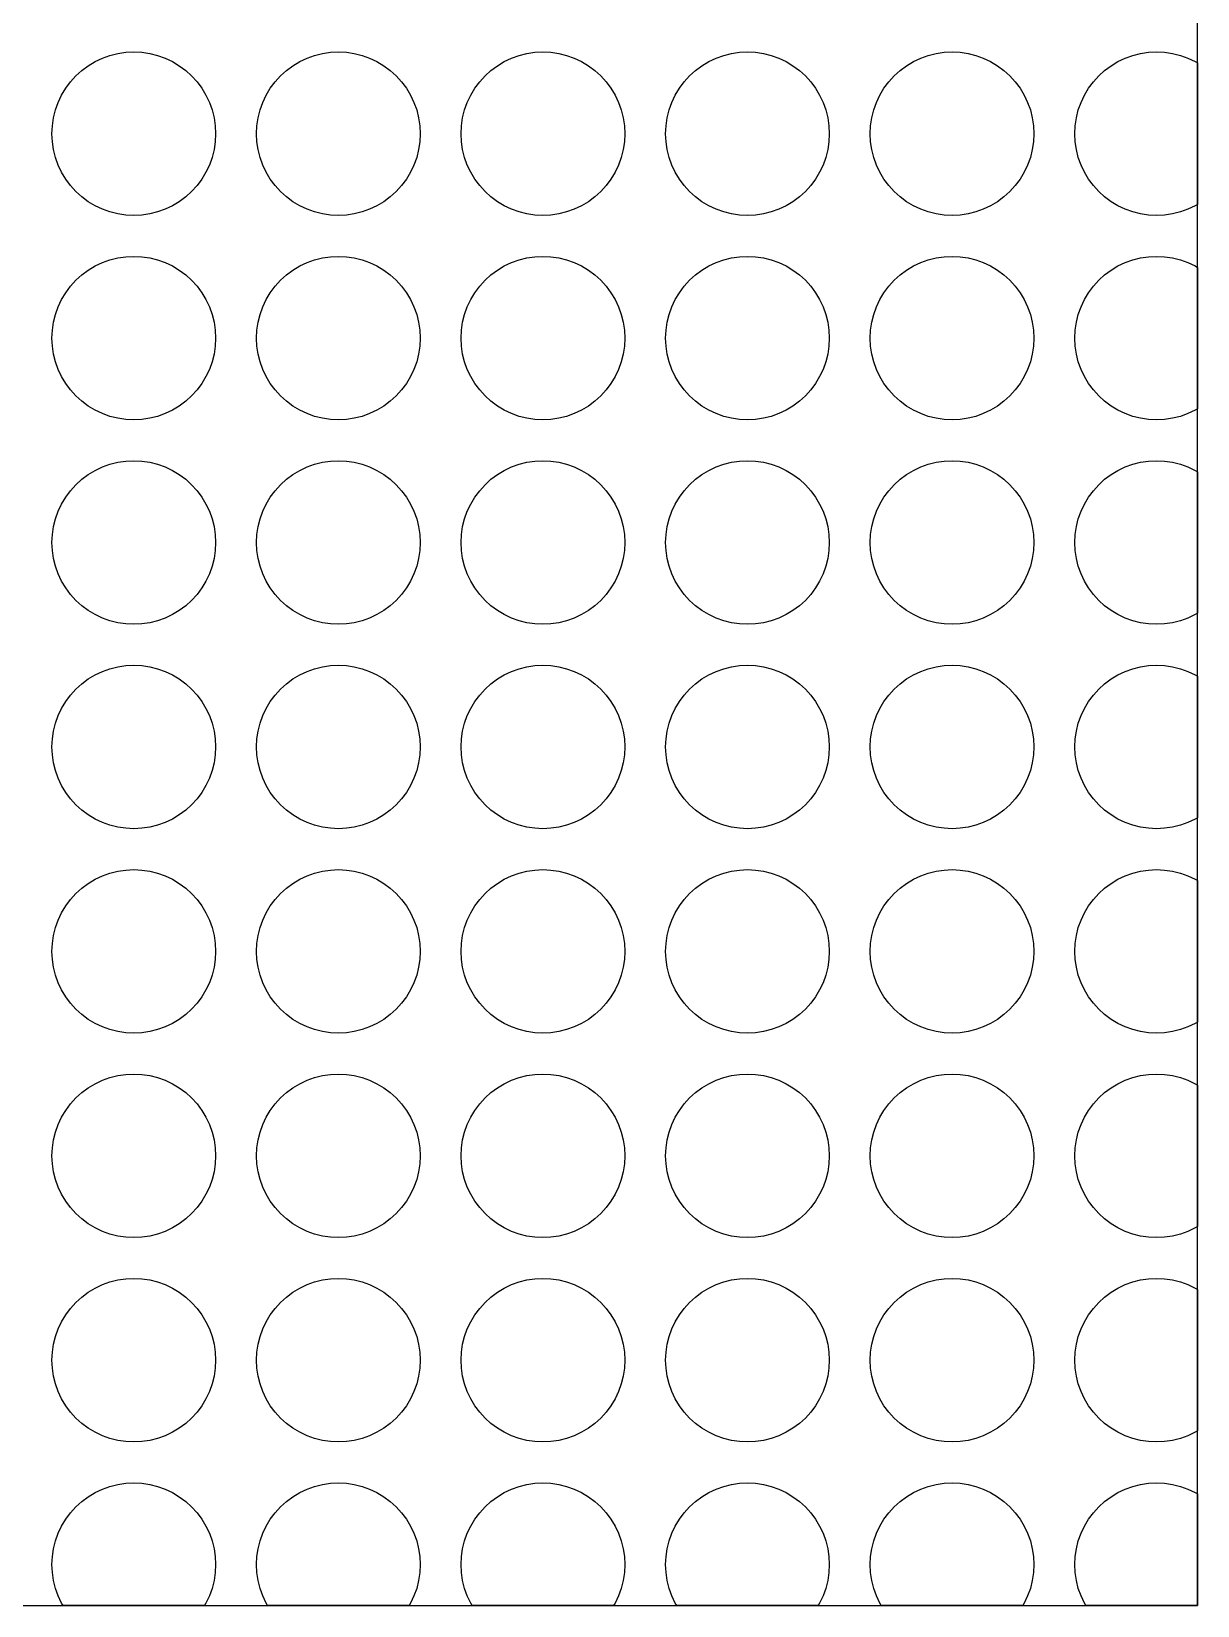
# Model space of a CAD drawing. Header units: millimetres. Extents: x 417.4 to 443.4, y -339.8 to -259.8.
# Drawn here: x 429.14 to 443.39, y -339.83 to -320.58 of the extents above; entities that cross this region are included whole.
import ezdxf

# ---------------------------------------------------------------- set-up
doc = ezdxf.new("R2010")
doc.units = ezdxf.units.MM
doc.layers.add('background', color=7, linetype='Continuous')
doc.layers.add('outline', color=3, linetype='Continuous')

msp = doc.modelspace()

# ---------------------------------------------------------------- linework, layer by layer
at = {"layer": 'background'}
for points in [[(431.387, -321.83), (431.382, -321.928), (431.368, -322.025), (431.344, -322.12), (431.311, -322.213), (431.269, -322.301), (431.218, -322.386), (431.16, -322.464), (431.094, -322.537), (431.021, -322.603), (430.942, -322.662), (430.858, -322.712), (430.769, -322.754), (430.677, -322.787), (430.582, -322.811), (430.485, -322.825), (430.387, -322.83), (430.289, -322.825), (430.192, -322.811), (430.096, -322.787), (430.004, -322.754), (429.915, -322.712), (429.831, -322.662), (429.752, -322.603), (429.68, -322.537), (429.614, -322.464), (429.555, -322.386), (429.505, -322.301), (429.463, -322.213), (429.43, -322.12), (429.406, -322.025), (429.392, -321.928), (429.387, -321.83), (429.392, -321.732), (429.406, -321.635), (429.43, -321.54), (429.463, -321.447), (429.505, -321.359), (429.555, -321.275), (429.614, -321.196), (429.68, -321.123), (429.752, -321.057), (429.831, -320.999), (429.915, -320.948), (430.004, -320.906), (430.096, -320.873), (430.192, -320.849), (430.289, -320.835), (430.387, -320.83), (430.485, -320.835), (430.582, -320.849), (430.677, -320.873), (430.769, -320.906), (430.858, -320.948), (430.942, -320.999), (431.021, -321.057), (431.094, -321.123), (431.16, -321.196), (431.218, -321.275), (431.269, -321.359), (431.311, -321.447), (431.344, -321.54), (431.368, -321.635), (431.382, -321.732)], [(433.887, -321.83), (433.882, -321.928), (433.868, -322.025), (433.844, -322.12), (433.811, -322.213), (433.769, -322.301), (433.718, -322.386), (433.66, -322.464), (433.594, -322.537), (433.521, -322.603), (433.442, -322.662), (433.358, -322.712), (433.269, -322.754), (433.177, -322.787), (433.082, -322.811), (432.985, -322.825), (432.887, -322.83), (432.789, -322.825), (432.692, -322.811), (432.596, -322.787), (432.504, -322.754), (432.415, -322.712), (432.331, -322.662), (432.252, -322.603), (432.18, -322.537), (432.114, -322.464), (432.055, -322.386), (432.005, -322.301), (431.963, -322.213), (431.93, -322.12), (431.906, -322.025), (431.892, -321.928), (431.887, -321.83), (431.892, -321.732), (431.906, -321.635), (431.93, -321.54), (431.963, -321.447), (432.005, -321.359), (432.055, -321.275), (432.114, -321.196), (432.18, -321.123), (432.252, -321.057), (432.331, -320.999), (432.415, -320.948), (432.504, -320.906), (432.596, -320.873), (432.692, -320.849), (432.789, -320.835), (432.887, -320.83), (432.985, -320.835), (433.082, -320.849), (433.177, -320.873), (433.269, -320.906), (433.358, -320.948), (433.442, -320.999), (433.521, -321.057), (433.594, -321.123), (433.66, -321.196), (433.718, -321.275), (433.769, -321.359), (433.811, -321.447), (433.844, -321.54), (433.868, -321.635), (433.882, -321.732)], [(436.387, -321.83), (436.382, -321.928), (436.368, -322.025), (436.344, -322.12), (436.311, -322.213), (436.269, -322.301), (436.218, -322.386), (436.16, -322.464), (436.094, -322.537), (436.021, -322.603), (435.942, -322.662), (435.858, -322.712), (435.769, -322.754), (435.677, -322.787), (435.582, -322.811), (435.485, -322.825), (435.387, -322.83), (435.289, -322.825), (435.192, -322.811), (435.096, -322.787), (435.004, -322.754), (434.915, -322.712), (434.831, -322.662), (434.752, -322.603), (434.68, -322.537), (434.614, -322.464), (434.555, -322.386), (434.505, -322.301), (434.463, -322.213), (434.43, -322.12), (434.406, -322.025), (434.392, -321.928), (434.387, -321.83), (434.392, -321.732), (434.406, -321.635), (434.43, -321.54), (434.463, -321.447), (434.505, -321.359), (434.555, -321.275), (434.614, -321.196), (434.68, -321.123), (434.752, -321.057), (434.831, -320.999), (434.915, -320.948), (435.004, -320.906), (435.096, -320.873), (435.192, -320.849), (435.289, -320.835), (435.387, -320.83), (435.485, -320.835), (435.582, -320.849), (435.677, -320.873), (435.769, -320.906), (435.858, -320.948), (435.942, -320.999), (436.021, -321.057), (436.094, -321.123), (436.16, -321.196), (436.218, -321.275), (436.269, -321.359), (436.311, -321.447), (436.344, -321.54), (436.368, -321.635), (436.382, -321.732)], [(438.887, -321.83), (438.882, -321.928), (438.868, -322.025), (438.844, -322.12), (438.811, -322.213), (438.769, -322.301), (438.718, -322.386), (438.66, -322.464), (438.594, -322.537), (438.521, -322.603), (438.442, -322.662), (438.358, -322.712), (438.269, -322.754), (438.177, -322.787), (438.082, -322.811), (437.985, -322.825), (437.887, -322.83), (437.789, -322.825), (437.692, -322.811), (437.596, -322.787), (437.504, -322.754), (437.415, -322.712), (437.331, -322.662), (437.252, -322.603), (437.18, -322.537), (437.114, -322.464), (437.055, -322.386), (437.005, -322.301), (436.963, -322.213), (436.93, -322.12), (436.906, -322.025), (436.892, -321.928), (436.887, -321.83), (436.892, -321.732), (436.906, -321.635), (436.93, -321.54), (436.963, -321.447), (437.005, -321.359), (437.055, -321.275), (437.114, -321.196), (437.18, -321.123), (437.252, -321.057), (437.331, -320.999), (437.415, -320.948), (437.504, -320.906), (437.596, -320.873), (437.692, -320.849), (437.789, -320.835), (437.887, -320.83), (437.985, -320.835), (438.082, -320.849), (438.177, -320.873), (438.269, -320.906), (438.358, -320.948), (438.442, -320.999), (438.521, -321.057), (438.594, -321.123), (438.66, -321.196), (438.718, -321.275), (438.769, -321.359), (438.811, -321.447), (438.844, -321.54), (438.868, -321.635), (438.882, -321.732)], [(441.387, -321.83), (441.382, -321.928), (441.368, -322.025), (441.344, -322.12), (441.311, -322.213), (441.269, -322.301), (441.218, -322.386), (441.16, -322.464), (441.094, -322.537), (441.021, -322.603), (440.942, -322.662), (440.858, -322.712), (440.769, -322.754), (440.677, -322.787), (440.582, -322.811), (440.485, -322.825), (440.387, -322.83), (440.289, -322.825), (440.192, -322.811), (440.096, -322.787), (440.004, -322.754), (439.915, -322.712), (439.831, -322.662), (439.752, -322.603), (439.68, -322.537), (439.614, -322.464), (439.555, -322.386), (439.505, -322.301), (439.463, -322.213), (439.43, -322.12), (439.406, -322.025), (439.392, -321.928), (439.387, -321.83), (439.392, -321.732), (439.406, -321.635), (439.43, -321.54), (439.463, -321.447), (439.505, -321.359), (439.555, -321.275), (439.614, -321.196), (439.68, -321.123), (439.752, -321.057), (439.831, -320.999), (439.915, -320.948), (440.004, -320.906), (440.096, -320.873), (440.192, -320.849), (440.289, -320.835), (440.387, -320.83), (440.485, -320.835), (440.582, -320.849), (440.677, -320.873), (440.769, -320.906), (440.858, -320.948), (440.942, -320.999), (441.021, -321.057), (441.094, -321.123), (441.16, -321.196), (441.218, -321.275), (441.269, -321.359), (441.311, -321.447), (441.344, -321.54), (441.368, -321.635), (441.382, -321.732)], [(443.387, -322.695), (443.358, -322.712), (443.269, -322.754), (443.177, -322.787), (443.082, -322.811), (442.985, -322.825), (442.887, -322.83), (442.789, -322.825), (442.692, -322.811), (442.596, -322.787), (442.504, -322.754), (442.415, -322.712), (442.331, -322.662), (442.252, -322.603), (442.18, -322.537), (442.114, -322.464), (442.055, -322.386), (442.005, -322.301), (441.963, -322.213), (441.93, -322.12), (441.906, -322.025), (441.892, -321.928), (441.887, -321.83), (441.892, -321.732), (441.906, -321.635), (441.93, -321.54), (441.963, -321.447), (442.005, -321.359), (442.055, -321.275), (442.114, -321.196), (442.18, -321.123), (442.252, -321.057), (442.331, -320.999), (442.415, -320.948), (442.504, -320.906), (442.596, -320.873), (442.692, -320.849), (442.789, -320.835), (442.887, -320.83), (442.985, -320.835), (443.082, -320.849), (443.177, -320.873), (443.269, -320.906), (443.358, -320.948), (443.387, -320.965)], [(431.387, -324.33), (431.382, -324.428), (431.368, -324.525), (431.344, -324.62), (431.311, -324.713), (431.269, -324.801), (431.218, -324.886), (431.16, -324.964), (431.094, -325.037), (431.021, -325.103), (430.942, -325.162), (430.858, -325.212), (430.769, -325.254), (430.677, -325.287), (430.582, -325.311), (430.485, -325.325), (430.387, -325.33), (430.289, -325.325), (430.192, -325.311), (430.096, -325.287), (430.004, -325.254), (429.915, -325.212), (429.831, -325.162), (429.752, -325.103), (429.68, -325.037), (429.614, -324.964), (429.555, -324.886), (429.505, -324.801), (429.463, -324.713), (429.43, -324.62), (429.406, -324.525), (429.392, -324.428), (429.387, -324.33), (429.392, -324.232), (429.406, -324.135), (429.43, -324.04), (429.463, -323.947), (429.505, -323.859), (429.555, -323.775), (429.614, -323.696), (429.68, -323.623), (429.752, -323.557), (429.831, -323.499), (429.915, -323.448), (430.004, -323.406), (430.096, -323.373), (430.192, -323.349), (430.289, -323.335), (430.387, -323.33), (430.485, -323.335), (430.582, -323.349), (430.677, -323.373), (430.769, -323.406), (430.858, -323.448), (430.942, -323.499), (431.021, -323.557), (431.094, -323.623), (431.16, -323.696), (431.218, -323.775), (431.269, -323.859), (431.311, -323.947), (431.344, -324.04), (431.368, -324.135), (431.382, -324.232)], [(433.887, -324.33), (433.882, -324.428), (433.868, -324.525), (433.844, -324.62), (433.811, -324.713), (433.769, -324.801), (433.718, -324.886), (433.66, -324.964), (433.594, -325.037), (433.521, -325.103), (433.442, -325.162), (433.358, -325.212), (433.269, -325.254), (433.177, -325.287), (433.082, -325.311), (432.985, -325.325), (432.887, -325.33), (432.789, -325.325), (432.692, -325.311), (432.596, -325.287), (432.504, -325.254), (432.415, -325.212), (432.331, -325.162), (432.252, -325.103), (432.18, -325.037), (432.114, -324.964), (432.055, -324.886), (432.005, -324.801), (431.963, -324.713), (431.93, -324.62), (431.906, -324.525), (431.892, -324.428), (431.887, -324.33), (431.892, -324.232), (431.906, -324.135), (431.93, -324.04), (431.963, -323.947), (432.005, -323.859), (432.055, -323.775), (432.114, -323.696), (432.18, -323.623), (432.252, -323.557), (432.331, -323.499), (432.415, -323.448), (432.504, -323.406), (432.596, -323.373), (432.692, -323.349), (432.789, -323.335), (432.887, -323.33), (432.985, -323.335), (433.082, -323.349), (433.177, -323.373), (433.269, -323.406), (433.358, -323.448), (433.442, -323.499), (433.521, -323.557), (433.594, -323.623), (433.66, -323.696), (433.718, -323.775), (433.769, -323.859), (433.811, -323.947), (433.844, -324.04), (433.868, -324.135), (433.882, -324.232)], [(436.387, -324.33), (436.382, -324.428), (436.368, -324.525), (436.344, -324.62), (436.311, -324.713), (436.269, -324.801), (436.218, -324.886), (436.16, -324.964), (436.094, -325.037), (436.021, -325.103), (435.942, -325.162), (435.858, -325.212), (435.769, -325.254), (435.677, -325.287), (435.582, -325.311), (435.485, -325.325), (435.387, -325.33), (435.289, -325.325), (435.192, -325.311), (435.096, -325.287), (435.004, -325.254), (434.915, -325.212), (434.831, -325.162), (434.752, -325.103), (434.68, -325.037), (434.614, -324.964), (434.555, -324.886), (434.505, -324.801), (434.463, -324.713), (434.43, -324.62), (434.406, -324.525), (434.392, -324.428), (434.387, -324.33), (434.392, -324.232), (434.406, -324.135), (434.43, -324.04), (434.463, -323.947), (434.505, -323.859), (434.555, -323.775), (434.614, -323.696), (434.68, -323.623), (434.752, -323.557), (434.831, -323.499), (434.915, -323.448), (435.004, -323.406), (435.096, -323.373), (435.192, -323.349), (435.289, -323.335), (435.387, -323.33), (435.485, -323.335), (435.582, -323.349), (435.677, -323.373), (435.769, -323.406), (435.858, -323.448), (435.942, -323.499), (436.021, -323.557), (436.094, -323.623), (436.16, -323.696), (436.218, -323.775), (436.269, -323.859), (436.311, -323.947), (436.344, -324.04), (436.368, -324.135), (436.382, -324.232)], [(438.887, -324.33), (438.882, -324.428), (438.868, -324.525), (438.844, -324.62), (438.811, -324.713), (438.769, -324.801), (438.718, -324.886), (438.66, -324.964), (438.594, -325.037), (438.521, -325.103), (438.442, -325.162), (438.358, -325.212), (438.269, -325.254), (438.177, -325.287), (438.082, -325.311), (437.985, -325.325), (437.887, -325.33), (437.789, -325.325), (437.692, -325.311), (437.596, -325.287), (437.504, -325.254), (437.415, -325.212), (437.331, -325.162), (437.252, -325.103), (437.18, -325.037), (437.114, -324.964), (437.055, -324.886), (437.005, -324.801), (436.963, -324.713), (436.93, -324.62), (436.906, -324.525), (436.892, -324.428), (436.887, -324.33), (436.892, -324.232), (436.906, -324.135), (436.93, -324.04), (436.963, -323.947), (437.005, -323.859), (437.055, -323.775), (437.114, -323.696), (437.18, -323.623), (437.252, -323.557), (437.331, -323.499), (437.415, -323.448), (437.504, -323.406), (437.596, -323.373), (437.692, -323.349), (437.789, -323.335), (437.887, -323.33), (437.985, -323.335), (438.082, -323.349), (438.177, -323.373), (438.269, -323.406), (438.358, -323.448), (438.442, -323.499), (438.521, -323.557), (438.594, -323.623), (438.66, -323.696), (438.718, -323.775), (438.769, -323.859), (438.811, -323.947), (438.844, -324.04), (438.868, -324.135), (438.882, -324.232)], [(441.387, -324.33), (441.382, -324.428), (441.368, -324.525), (441.344, -324.62), (441.311, -324.713), (441.269, -324.801), (441.218, -324.886), (441.16, -324.964), (441.094, -325.037), (441.021, -325.103), (440.942, -325.162), (440.858, -325.212), (440.769, -325.254), (440.677, -325.287), (440.582, -325.311), (440.485, -325.325), (440.387, -325.33), (440.289, -325.325), (440.192, -325.311), (440.096, -325.287), (440.004, -325.254), (439.915, -325.212), (439.831, -325.162), (439.752, -325.103), (439.68, -325.037), (439.614, -324.964), (439.555, -324.886), (439.505, -324.801), (439.463, -324.713), (439.43, -324.62), (439.406, -324.525), (439.392, -324.428), (439.387, -324.33), (439.392, -324.232), (439.406, -324.135), (439.43, -324.04), (439.463, -323.947), (439.505, -323.859), (439.555, -323.775), (439.614, -323.696), (439.68, -323.623), (439.752, -323.557), (439.831, -323.499), (439.915, -323.448), (440.004, -323.406), (440.096, -323.373), (440.192, -323.349), (440.289, -323.335), (440.387, -323.33), (440.485, -323.335), (440.582, -323.349), (440.677, -323.373), (440.769, -323.406), (440.858, -323.448), (440.942, -323.499), (441.021, -323.557), (441.094, -323.623), (441.16, -323.696), (441.218, -323.775), (441.269, -323.859), (441.311, -323.947), (441.344, -324.04), (441.368, -324.135), (441.382, -324.232)], [(443.387, -325.195), (443.358, -325.212), (443.269, -325.254), (443.177, -325.287), (443.082, -325.311), (442.985, -325.325), (442.887, -325.33), (442.789, -325.325), (442.692, -325.311), (442.596, -325.287), (442.504, -325.254), (442.415, -325.212), (442.331, -325.162), (442.252, -325.103), (442.18, -325.037), (442.114, -324.964), (442.055, -324.886), (442.005, -324.801), (441.963, -324.713), (441.93, -324.62), (441.906, -324.525), (441.892, -324.428), (441.887, -324.33), (441.892, -324.232), (441.906, -324.135), (441.93, -324.04), (441.963, -323.947), (442.005, -323.859), (442.055, -323.775), (442.114, -323.696), (442.18, -323.623), (442.252, -323.557), (442.331, -323.499), (442.415, -323.448), (442.504, -323.406), (442.596, -323.373), (442.692, -323.349), (442.789, -323.335), (442.887, -323.33), (442.985, -323.335), (443.082, -323.349), (443.177, -323.373), (443.269, -323.406), (443.358, -323.448), (443.387, -323.465)], [(431.387, -326.83), (431.382, -326.928), (431.368, -327.025), (431.344, -327.12), (431.311, -327.213), (431.269, -327.301), (431.218, -327.386), (431.16, -327.464), (431.094, -327.537), (431.021, -327.603), (430.942, -327.662), (430.858, -327.712), (430.769, -327.754), (430.677, -327.787), (430.582, -327.811), (430.485, -327.825), (430.387, -327.83), (430.289, -327.825), (430.192, -327.811), (430.096, -327.787), (430.004, -327.754), (429.915, -327.712), (429.831, -327.662), (429.752, -327.603), (429.68, -327.537), (429.614, -327.464), (429.555, -327.386), (429.505, -327.301), (429.463, -327.213), (429.43, -327.12), (429.406, -327.025), (429.392, -326.928), (429.387, -326.83), (429.392, -326.732), (429.406, -326.635), (429.43, -326.54), (429.463, -326.447), (429.505, -326.359), (429.555, -326.275), (429.614, -326.196), (429.68, -326.123), (429.752, -326.057), (429.831, -325.999), (429.915, -325.948), (430.004, -325.906), (430.096, -325.873), (430.192, -325.849), (430.289, -325.835), (430.387, -325.83), (430.485, -325.835), (430.582, -325.849), (430.677, -325.873), (430.769, -325.906), (430.858, -325.948), (430.942, -325.999), (431.021, -326.057), (431.094, -326.123), (431.16, -326.196), (431.218, -326.275), (431.269, -326.359), (431.311, -326.447), (431.344, -326.54), (431.368, -326.635), (431.382, -326.732)], [(433.887, -326.83), (433.882, -326.928), (433.868, -327.025), (433.844, -327.12), (433.811, -327.213), (433.769, -327.301), (433.718, -327.386), (433.66, -327.464), (433.594, -327.537), (433.521, -327.603), (433.442, -327.662), (433.358, -327.712), (433.269, -327.754), (433.177, -327.787), (433.082, -327.811), (432.985, -327.825), (432.887, -327.83), (432.789, -327.825), (432.692, -327.811), (432.596, -327.787), (432.504, -327.754), (432.415, -327.712), (432.331, -327.662), (432.252, -327.603), (432.18, -327.537), (432.114, -327.464), (432.055, -327.386), (432.005, -327.301), (431.963, -327.213), (431.93, -327.12), (431.906, -327.025), (431.892, -326.928), (431.887, -326.83), (431.892, -326.732), (431.906, -326.635), (431.93, -326.54), (431.963, -326.447), (432.005, -326.359), (432.055, -326.275), (432.114, -326.196), (432.18, -326.123), (432.252, -326.057), (432.331, -325.999), (432.415, -325.948), (432.504, -325.906), (432.596, -325.873), (432.692, -325.849), (432.789, -325.835), (432.887, -325.83), (432.985, -325.835), (433.082, -325.849), (433.177, -325.873), (433.269, -325.906), (433.358, -325.948), (433.442, -325.999), (433.521, -326.057), (433.594, -326.123), (433.66, -326.196), (433.718, -326.275), (433.769, -326.359), (433.811, -326.447), (433.844, -326.54), (433.868, -326.635), (433.882, -326.732)], [(436.387, -326.83), (436.382, -326.928), (436.368, -327.025), (436.344, -327.12), (436.311, -327.213), (436.269, -327.301), (436.218, -327.386), (436.16, -327.464), (436.094, -327.537), (436.021, -327.603), (435.942, -327.662), (435.858, -327.712), (435.769, -327.754), (435.677, -327.787), (435.582, -327.811), (435.485, -327.825), (435.387, -327.83), (435.289, -327.825), (435.192, -327.811), (435.096, -327.787), (435.004, -327.754), (434.915, -327.712), (434.831, -327.662), (434.752, -327.603), (434.68, -327.537), (434.614, -327.464), (434.555, -327.386), (434.505, -327.301), (434.463, -327.213), (434.43, -327.12), (434.406, -327.025), (434.392, -326.928), (434.387, -326.83), (434.392, -326.732), (434.406, -326.635), (434.43, -326.54), (434.463, -326.447), (434.505, -326.359), (434.555, -326.275), (434.614, -326.196), (434.68, -326.123), (434.752, -326.057), (434.831, -325.999), (434.915, -325.948), (435.004, -325.906), (435.096, -325.873), (435.192, -325.849), (435.289, -325.835), (435.387, -325.83), (435.485, -325.835), (435.582, -325.849), (435.677, -325.873), (435.769, -325.906), (435.858, -325.948), (435.942, -325.999), (436.021, -326.057), (436.094, -326.123), (436.16, -326.196), (436.218, -326.275), (436.269, -326.359), (436.311, -326.447), (436.344, -326.54), (436.368, -326.635), (436.382, -326.732)], [(438.887, -326.83), (438.882, -326.928), (438.868, -327.025), (438.844, -327.12), (438.811, -327.213), (438.769, -327.301), (438.718, -327.386), (438.66, -327.464), (438.594, -327.537), (438.521, -327.603), (438.442, -327.662), (438.358, -327.712), (438.269, -327.754), (438.177, -327.787), (438.082, -327.811), (437.985, -327.825), (437.887, -327.83), (437.789, -327.825), (437.692, -327.811), (437.596, -327.787), (437.504, -327.754), (437.415, -327.712), (437.331, -327.662), (437.252, -327.603), (437.18, -327.537), (437.114, -327.464), (437.055, -327.386), (437.005, -327.301), (436.963, -327.213), (436.93, -327.12), (436.906, -327.025), (436.892, -326.928), (436.887, -326.83), (436.892, -326.732), (436.906, -326.635), (436.93, -326.54), (436.963, -326.447), (437.005, -326.359), (437.055, -326.275), (437.114, -326.196), (437.18, -326.123), (437.252, -326.057), (437.331, -325.999), (437.415, -325.948), (437.504, -325.906), (437.596, -325.873), (437.692, -325.849), (437.789, -325.835), (437.887, -325.83), (437.985, -325.835), (438.082, -325.849), (438.177, -325.873), (438.269, -325.906), (438.358, -325.948), (438.442, -325.999), (438.521, -326.057), (438.594, -326.123), (438.66, -326.196), (438.718, -326.275), (438.769, -326.359), (438.811, -326.447), (438.844, -326.54), (438.868, -326.635), (438.882, -326.732)], [(441.387, -326.83), (441.382, -326.928), (441.368, -327.025), (441.344, -327.12), (441.311, -327.213), (441.269, -327.301), (441.218, -327.386), (441.16, -327.464), (441.094, -327.537), (441.021, -327.603), (440.942, -327.662), (440.858, -327.712), (440.769, -327.754), (440.677, -327.787), (440.582, -327.811), (440.485, -327.825), (440.387, -327.83), (440.289, -327.825), (440.192, -327.811), (440.096, -327.787), (440.004, -327.754), (439.915, -327.712), (439.831, -327.662), (439.752, -327.603), (439.68, -327.537), (439.614, -327.464), (439.555, -327.386), (439.505, -327.301), (439.463, -327.213), (439.43, -327.12), (439.406, -327.025), (439.392, -326.928), (439.387, -326.83), (439.392, -326.732), (439.406, -326.635), (439.43, -326.54), (439.463, -326.447), (439.505, -326.359), (439.555, -326.275), (439.614, -326.196), (439.68, -326.123), (439.752, -326.057), (439.831, -325.999), (439.915, -325.948), (440.004, -325.906), (440.096, -325.873), (440.192, -325.849), (440.289, -325.835), (440.387, -325.83), (440.485, -325.835), (440.582, -325.849), (440.677, -325.873), (440.769, -325.906), (440.858, -325.948), (440.942, -325.999), (441.021, -326.057), (441.094, -326.123), (441.16, -326.196), (441.218, -326.275), (441.269, -326.359), (441.311, -326.447), (441.344, -326.54), (441.368, -326.635), (441.382, -326.732)], [(443.387, -327.695), (443.358, -327.712), (443.269, -327.754), (443.177, -327.787), (443.082, -327.811), (442.985, -327.825), (442.887, -327.83), (442.789, -327.825), (442.692, -327.811), (442.596, -327.787), (442.504, -327.754), (442.415, -327.712), (442.331, -327.662), (442.252, -327.603), (442.18, -327.537), (442.114, -327.464), (442.055, -327.386), (442.005, -327.301), (441.963, -327.213), (441.93, -327.12), (441.906, -327.025), (441.892, -326.928), (441.887, -326.83), (441.892, -326.732), (441.906, -326.635), (441.93, -326.54), (441.963, -326.447), (442.005, -326.359), (442.055, -326.275), (442.114, -326.196), (442.18, -326.123), (442.252, -326.057), (442.331, -325.999), (442.415, -325.948), (442.504, -325.906), (442.596, -325.873), (442.692, -325.849), (442.789, -325.835), (442.887, -325.83), (442.985, -325.835), (443.082, -325.849), (443.177, -325.873), (443.269, -325.906), (443.358, -325.948), (443.387, -325.965)], [(431.387, -329.33), (431.382, -329.428), (431.368, -329.525), (431.344, -329.62), (431.311, -329.713), (431.269, -329.801), (431.218, -329.886), (431.16, -329.964), (431.094, -330.037), (431.021, -330.103), (430.942, -330.162), (430.858, -330.212), (430.769, -330.254), (430.677, -330.287), (430.582, -330.311), (430.485, -330.325), (430.387, -330.33), (430.289, -330.325), (430.192, -330.311), (430.096, -330.287), (430.004, -330.254), (429.915, -330.212), (429.831, -330.162), (429.752, -330.103), (429.68, -330.037), (429.614, -329.964), (429.555, -329.886), (429.505, -329.801), (429.463, -329.713), (429.43, -329.62), (429.406, -329.525), (429.392, -329.428), (429.387, -329.33), (429.392, -329.232), (429.406, -329.135), (429.43, -329.04), (429.463, -328.947), (429.505, -328.859), (429.555, -328.775), (429.614, -328.696), (429.68, -328.623), (429.752, -328.557), (429.831, -328.499), (429.915, -328.448), (430.004, -328.406), (430.096, -328.373), (430.192, -328.349), (430.289, -328.335), (430.387, -328.33), (430.485, -328.335), (430.582, -328.349), (430.677, -328.373), (430.769, -328.406), (430.858, -328.448), (430.942, -328.499), (431.021, -328.557), (431.094, -328.623), (431.16, -328.696), (431.218, -328.775), (431.269, -328.859), (431.311, -328.947), (431.344, -329.04), (431.368, -329.135), (431.382, -329.232)], [(433.887, -329.33), (433.882, -329.428), (433.868, -329.525), (433.844, -329.62), (433.811, -329.713), (433.769, -329.801), (433.718, -329.886), (433.66, -329.964), (433.594, -330.037), (433.521, -330.103), (433.442, -330.162), (433.358, -330.212), (433.269, -330.254), (433.177, -330.287), (433.082, -330.311), (432.985, -330.325), (432.887, -330.33), (432.789, -330.325), (432.692, -330.311), (432.596, -330.287), (432.504, -330.254), (432.415, -330.212), (432.331, -330.162), (432.252, -330.103), (432.18, -330.037), (432.114, -329.964), (432.055, -329.886), (432.005, -329.801), (431.963, -329.713), (431.93, -329.62), (431.906, -329.525), (431.892, -329.428), (431.887, -329.33), (431.892, -329.232), (431.906, -329.135), (431.93, -329.04), (431.963, -328.947), (432.005, -328.859), (432.055, -328.775), (432.114, -328.696), (432.18, -328.623), (432.252, -328.557), (432.331, -328.499), (432.415, -328.448), (432.504, -328.406), (432.596, -328.373), (432.692, -328.349), (432.789, -328.335), (432.887, -328.33), (432.985, -328.335), (433.082, -328.349), (433.177, -328.373), (433.269, -328.406), (433.358, -328.448), (433.442, -328.499), (433.521, -328.557), (433.594, -328.623), (433.66, -328.696), (433.718, -328.775), (433.769, -328.859), (433.811, -328.947), (433.844, -329.04), (433.868, -329.135), (433.882, -329.232)], [(436.387, -329.33), (436.382, -329.428), (436.368, -329.525), (436.344, -329.62), (436.311, -329.713), (436.269, -329.801), (436.218, -329.886), (436.16, -329.964), (436.094, -330.037), (436.021, -330.103), (435.942, -330.162), (435.858, -330.212), (435.769, -330.254), (435.677, -330.287), (435.582, -330.311), (435.485, -330.325), (435.387, -330.33), (435.289, -330.325), (435.192, -330.311), (435.096, -330.287), (435.004, -330.254), (434.915, -330.212), (434.831, -330.162), (434.752, -330.103), (434.68, -330.037), (434.614, -329.964), (434.555, -329.886), (434.505, -329.801), (434.463, -329.713), (434.43, -329.62), (434.406, -329.525), (434.392, -329.428), (434.387, -329.33), (434.392, -329.232), (434.406, -329.135), (434.43, -329.04), (434.463, -328.947), (434.505, -328.859), (434.555, -328.775), (434.614, -328.696), (434.68, -328.623), (434.752, -328.557), (434.831, -328.499), (434.915, -328.448), (435.004, -328.406), (435.096, -328.373), (435.192, -328.349), (435.289, -328.335), (435.387, -328.33), (435.485, -328.335), (435.582, -328.349), (435.677, -328.373), (435.769, -328.406), (435.858, -328.448), (435.942, -328.499), (436.021, -328.557), (436.094, -328.623), (436.16, -328.696), (436.218, -328.775), (436.269, -328.859), (436.311, -328.947), (436.344, -329.04), (436.368, -329.135), (436.382, -329.232)], [(438.887, -329.33), (438.882, -329.428), (438.868, -329.525), (438.844, -329.62), (438.811, -329.713), (438.769, -329.801), (438.718, -329.886), (438.66, -329.964), (438.594, -330.037), (438.521, -330.103), (438.442, -330.162), (438.358, -330.212), (438.269, -330.254), (438.177, -330.287), (438.082, -330.311), (437.985, -330.325), (437.887, -330.33), (437.789, -330.325), (437.692, -330.311), (437.596, -330.287), (437.504, -330.254), (437.415, -330.212), (437.331, -330.162), (437.252, -330.103), (437.18, -330.037), (437.114, -329.964), (437.055, -329.886), (437.005, -329.801), (436.963, -329.713), (436.93, -329.62), (436.906, -329.525), (436.892, -329.428), (436.887, -329.33), (436.892, -329.232), (436.906, -329.135), (436.93, -329.04), (436.963, -328.947), (437.005, -328.859), (437.055, -328.775), (437.114, -328.696), (437.18, -328.623), (437.252, -328.557), (437.331, -328.499), (437.415, -328.448), (437.504, -328.406), (437.596, -328.373), (437.692, -328.349), (437.789, -328.335), (437.887, -328.33), (437.985, -328.335), (438.082, -328.349), (438.177, -328.373), (438.269, -328.406), (438.358, -328.448), (438.442, -328.499), (438.521, -328.557), (438.594, -328.623), (438.66, -328.696), (438.718, -328.775), (438.769, -328.859), (438.811, -328.947), (438.844, -329.04), (438.868, -329.135), (438.882, -329.232)], [(441.387, -329.33), (441.382, -329.428), (441.368, -329.525), (441.344, -329.62), (441.311, -329.713), (441.269, -329.801), (441.218, -329.886), (441.16, -329.964), (441.094, -330.037), (441.021, -330.103), (440.942, -330.162), (440.858, -330.212), (440.769, -330.254), (440.677, -330.287), (440.582, -330.311), (440.485, -330.325), (440.387, -330.33), (440.289, -330.325), (440.192, -330.311), (440.096, -330.287), (440.004, -330.254), (439.915, -330.212), (439.831, -330.162), (439.752, -330.103), (439.68, -330.037), (439.614, -329.964), (439.555, -329.886), (439.505, -329.801), (439.463, -329.713), (439.43, -329.62), (439.406, -329.525), (439.392, -329.428), (439.387, -329.33), (439.392, -329.232), (439.406, -329.135), (439.43, -329.04), (439.463, -328.947), (439.505, -328.859), (439.555, -328.775), (439.614, -328.696), (439.68, -328.623), (439.752, -328.557), (439.831, -328.499), (439.915, -328.448), (440.004, -328.406), (440.096, -328.373), (440.192, -328.349), (440.289, -328.335), (440.387, -328.33), (440.485, -328.335), (440.582, -328.349), (440.677, -328.373), (440.769, -328.406), (440.858, -328.448), (440.942, -328.499), (441.021, -328.557), (441.094, -328.623), (441.16, -328.696), (441.218, -328.775), (441.269, -328.859), (441.311, -328.947), (441.344, -329.04), (441.368, -329.135), (441.382, -329.232)], [(443.387, -330.195), (443.358, -330.212), (443.269, -330.254), (443.177, -330.287), (443.082, -330.311), (442.985, -330.325), (442.887, -330.33), (442.789, -330.325), (442.692, -330.311), (442.596, -330.287), (442.504, -330.254), (442.415, -330.212), (442.331, -330.162), (442.252, -330.103), (442.18, -330.037), (442.114, -329.964), (442.055, -329.886), (442.005, -329.801), (441.963, -329.713), (441.93, -329.62), (441.906, -329.525), (441.892, -329.428), (441.887, -329.33), (441.892, -329.232), (441.906, -329.135), (441.93, -329.04), (441.963, -328.947), (442.005, -328.859), (442.055, -328.775), (442.114, -328.696), (442.18, -328.623), (442.252, -328.557), (442.331, -328.499), (442.415, -328.448), (442.504, -328.406), (442.596, -328.373), (442.692, -328.349), (442.789, -328.335), (442.887, -328.33), (442.985, -328.335), (443.082, -328.349), (443.177, -328.373), (443.269, -328.406), (443.358, -328.448), (443.387, -328.465)], [(431.387, -331.83), (431.382, -331.928), (431.368, -332.025), (431.344, -332.12), (431.311, -332.213), (431.269, -332.301), (431.218, -332.386), (431.16, -332.464), (431.094, -332.537), (431.021, -332.603), (430.942, -332.662), (430.858, -332.712), (430.769, -332.754), (430.677, -332.787), (430.582, -332.811), (430.485, -332.825), (430.387, -332.83), (430.289, -332.825), (430.192, -332.811), (430.096, -332.787), (430.004, -332.754), (429.915, -332.712), (429.831, -332.662), (429.752, -332.603), (429.68, -332.537), (429.614, -332.464), (429.555, -332.386), (429.505, -332.301), (429.463, -332.213), (429.43, -332.12), (429.406, -332.025), (429.392, -331.928), (429.387, -331.83), (429.392, -331.732), (429.406, -331.635), (429.43, -331.54), (429.463, -331.447), (429.505, -331.359), (429.555, -331.275), (429.614, -331.196), (429.68, -331.123), (429.752, -331.057), (429.831, -330.999), (429.915, -330.948), (430.004, -330.906), (430.096, -330.873), (430.192, -330.849), (430.289, -330.835), (430.387, -330.83), (430.485, -330.835), (430.582, -330.849), (430.677, -330.873), (430.769, -330.906), (430.858, -330.948), (430.942, -330.999), (431.021, -331.057), (431.094, -331.123), (431.16, -331.196), (431.218, -331.275), (431.269, -331.359), (431.311, -331.447), (431.344, -331.54), (431.368, -331.635), (431.382, -331.732)], [(433.887, -331.83), (433.882, -331.928), (433.868, -332.025), (433.844, -332.12), (433.811, -332.213), (433.769, -332.301), (433.718, -332.386), (433.66, -332.464), (433.594, -332.537), (433.521, -332.603), (433.442, -332.662), (433.358, -332.712), (433.269, -332.754), (433.177, -332.787), (433.082, -332.811), (432.985, -332.825), (432.887, -332.83), (432.789, -332.825), (432.692, -332.811), (432.596, -332.787), (432.504, -332.754), (432.415, -332.712), (432.331, -332.662), (432.252, -332.603), (432.18, -332.537), (432.114, -332.464), (432.055, -332.386), (432.005, -332.301), (431.963, -332.213), (431.93, -332.12), (431.906, -332.025), (431.892, -331.928), (431.887, -331.83), (431.892, -331.732), (431.906, -331.635), (431.93, -331.54), (431.963, -331.447), (432.005, -331.359), (432.055, -331.275), (432.114, -331.196), (432.18, -331.123), (432.252, -331.057), (432.331, -330.999), (432.415, -330.948), (432.504, -330.906), (432.596, -330.873), (432.692, -330.849), (432.789, -330.835), (432.887, -330.83), (432.985, -330.835), (433.082, -330.849), (433.177, -330.873), (433.269, -330.906), (433.358, -330.948), (433.442, -330.999), (433.521, -331.057), (433.594, -331.123), (433.66, -331.196), (433.718, -331.275), (433.769, -331.359), (433.811, -331.447), (433.844, -331.54), (433.868, -331.635), (433.882, -331.732)], [(436.387, -331.83), (436.382, -331.928), (436.368, -332.025), (436.344, -332.12), (436.311, -332.213), (436.269, -332.301), (436.218, -332.386), (436.16, -332.464), (436.094, -332.537), (436.021, -332.603), (435.942, -332.662), (435.858, -332.712), (435.769, -332.754), (435.677, -332.787), (435.582, -332.811), (435.485, -332.825), (435.387, -332.83), (435.289, -332.825), (435.192, -332.811), (435.096, -332.787), (435.004, -332.754), (434.915, -332.712), (434.831, -332.662), (434.752, -332.603), (434.68, -332.537), (434.614, -332.464), (434.555, -332.386), (434.505, -332.301), (434.463, -332.213), (434.43, -332.12), (434.406, -332.025), (434.392, -331.928), (434.387, -331.83), (434.392, -331.732), (434.406, -331.635), (434.43, -331.54), (434.463, -331.447), (434.505, -331.359), (434.555, -331.275), (434.614, -331.196), (434.68, -331.123), (434.752, -331.057), (434.831, -330.999), (434.915, -330.948), (435.004, -330.906), (435.096, -330.873), (435.192, -330.849), (435.289, -330.835), (435.387, -330.83), (435.485, -330.835), (435.582, -330.849), (435.677, -330.873), (435.769, -330.906), (435.858, -330.948), (435.942, -330.999), (436.021, -331.057), (436.094, -331.123), (436.16, -331.196), (436.218, -331.275), (436.269, -331.359), (436.311, -331.447), (436.344, -331.54), (436.368, -331.635), (436.382, -331.732)], [(438.887, -331.83), (438.882, -331.928), (438.868, -332.025), (438.844, -332.12), (438.811, -332.213), (438.769, -332.301), (438.718, -332.386), (438.66, -332.464), (438.594, -332.537), (438.521, -332.603), (438.442, -332.662), (438.358, -332.712), (438.269, -332.754), (438.177, -332.787), (438.082, -332.811), (437.985, -332.825), (437.887, -332.83), (437.789, -332.825), (437.692, -332.811), (437.596, -332.787), (437.504, -332.754), (437.415, -332.712), (437.331, -332.662), (437.252, -332.603), (437.18, -332.537), (437.114, -332.464), (437.055, -332.386), (437.005, -332.301), (436.963, -332.213), (436.93, -332.12), (436.906, -332.025), (436.892, -331.928), (436.887, -331.83), (436.892, -331.732), (436.906, -331.635), (436.93, -331.54), (436.963, -331.447), (437.005, -331.359), (437.055, -331.275), (437.114, -331.196), (437.18, -331.123), (437.252, -331.057), (437.331, -330.999), (437.415, -330.948), (437.504, -330.906), (437.596, -330.873), (437.692, -330.849), (437.789, -330.835), (437.887, -330.83), (437.985, -330.835), (438.082, -330.849), (438.177, -330.873), (438.269, -330.906), (438.358, -330.948), (438.442, -330.999), (438.521, -331.057), (438.594, -331.123), (438.66, -331.196), (438.718, -331.275), (438.769, -331.359), (438.811, -331.447), (438.844, -331.54), (438.868, -331.635), (438.882, -331.732)], [(441.387, -331.83), (441.382, -331.928), (441.368, -332.025), (441.344, -332.12), (441.311, -332.213), (441.269, -332.301), (441.218, -332.386), (441.16, -332.464), (441.094, -332.537), (441.021, -332.603), (440.942, -332.662), (440.858, -332.712), (440.769, -332.754), (440.677, -332.787), (440.582, -332.811), (440.485, -332.825), (440.387, -332.83), (440.289, -332.825), (440.192, -332.811), (440.096, -332.787), (440.004, -332.754), (439.915, -332.712), (439.831, -332.662), (439.752, -332.603), (439.68, -332.537), (439.614, -332.464), (439.555, -332.386), (439.505, -332.301), (439.463, -332.213), (439.43, -332.12), (439.406, -332.025), (439.392, -331.928), (439.387, -331.83), (439.392, -331.732), (439.406, -331.635), (439.43, -331.54), (439.463, -331.447), (439.505, -331.359), (439.555, -331.275), (439.614, -331.196), (439.68, -331.123), (439.752, -331.057), (439.831, -330.999), (439.915, -330.948), (440.004, -330.906), (440.096, -330.873), (440.192, -330.849), (440.289, -330.835), (440.387, -330.83), (440.485, -330.835), (440.582, -330.849), (440.677, -330.873), (440.769, -330.906), (440.858, -330.948), (440.942, -330.999), (441.021, -331.057), (441.094, -331.123), (441.16, -331.196), (441.218, -331.275), (441.269, -331.359), (441.311, -331.447), (441.344, -331.54), (441.368, -331.635), (441.382, -331.732)], [(443.387, -332.695), (443.358, -332.712), (443.269, -332.754), (443.177, -332.787), (443.082, -332.811), (442.985, -332.825), (442.887, -332.83), (442.789, -332.825), (442.692, -332.811), (442.596, -332.787), (442.504, -332.754), (442.415, -332.712), (442.331, -332.662), (442.252, -332.603), (442.18, -332.537), (442.114, -332.464), (442.055, -332.386), (442.005, -332.301), (441.963, -332.213), (441.93, -332.12), (441.906, -332.025), (441.892, -331.928), (441.887, -331.83), (441.892, -331.732), (441.906, -331.635), (441.93, -331.54), (441.963, -331.447), (442.005, -331.359), (442.055, -331.275), (442.114, -331.196), (442.18, -331.123), (442.252, -331.057), (442.331, -330.999), (442.415, -330.948), (442.504, -330.906), (442.596, -330.873), (442.692, -330.849), (442.789, -330.835), (442.887, -330.83), (442.985, -330.835), (443.082, -330.849), (443.177, -330.873), (443.269, -330.906), (443.358, -330.948), (443.387, -330.965)], [(431.387, -334.33), (431.382, -334.428), (431.368, -334.525), (431.344, -334.62), (431.311, -334.713), (431.269, -334.801), (431.218, -334.886), (431.16, -334.964), (431.094, -335.037), (431.021, -335.103), (430.942, -335.162), (430.858, -335.212), (430.769, -335.254), (430.677, -335.287), (430.582, -335.311), (430.485, -335.325), (430.387, -335.33), (430.289, -335.325), (430.192, -335.311), (430.096, -335.287), (430.004, -335.254), (429.915, -335.212), (429.831, -335.162), (429.752, -335.103), (429.68, -335.037), (429.614, -334.964), (429.555, -334.886), (429.505, -334.801), (429.463, -334.713), (429.43, -334.62), (429.406, -334.525), (429.392, -334.428), (429.387, -334.33), (429.392, -334.232), (429.406, -334.135), (429.43, -334.04), (429.463, -333.947), (429.505, -333.859), (429.555, -333.775), (429.614, -333.696), (429.68, -333.623), (429.752, -333.557), (429.831, -333.499), (429.915, -333.448), (430.004, -333.406), (430.096, -333.373), (430.192, -333.349), (430.289, -333.335), (430.387, -333.33), (430.485, -333.335), (430.582, -333.349), (430.677, -333.373), (430.769, -333.406), (430.858, -333.448), (430.942, -333.499), (431.021, -333.557), (431.094, -333.623), (431.16, -333.696), (431.218, -333.775), (431.269, -333.859), (431.311, -333.947), (431.344, -334.04), (431.368, -334.135), (431.382, -334.232)], [(433.887, -334.33), (433.882, -334.428), (433.868, -334.525), (433.844, -334.62), (433.811, -334.713), (433.769, -334.801), (433.718, -334.886), (433.66, -334.964), (433.594, -335.037), (433.521, -335.103), (433.442, -335.162), (433.358, -335.212), (433.269, -335.254), (433.177, -335.287), (433.082, -335.311), (432.985, -335.325), (432.887, -335.33), (432.789, -335.325), (432.692, -335.311), (432.596, -335.287), (432.504, -335.254), (432.415, -335.212), (432.331, -335.162), (432.252, -335.103), (432.18, -335.037), (432.114, -334.964), (432.055, -334.886), (432.005, -334.801), (431.963, -334.713), (431.93, -334.62), (431.906, -334.525), (431.892, -334.428), (431.887, -334.33), (431.892, -334.232), (431.906, -334.135), (431.93, -334.04), (431.963, -333.947), (432.005, -333.859), (432.055, -333.775), (432.114, -333.696), (432.18, -333.623), (432.252, -333.557), (432.331, -333.499), (432.415, -333.448), (432.504, -333.406), (432.596, -333.373), (432.692, -333.349), (432.789, -333.335), (432.887, -333.33), (432.985, -333.335), (433.082, -333.349), (433.177, -333.373), (433.269, -333.406), (433.358, -333.448), (433.442, -333.499), (433.521, -333.557), (433.594, -333.623), (433.66, -333.696), (433.718, -333.775), (433.769, -333.859), (433.811, -333.947), (433.844, -334.04), (433.868, -334.135), (433.882, -334.232)], [(436.387, -334.33), (436.382, -334.428), (436.368, -334.525), (436.344, -334.62), (436.311, -334.713), (436.269, -334.801), (436.218, -334.886), (436.16, -334.964), (436.094, -335.037), (436.021, -335.103), (435.942, -335.162), (435.858, -335.212), (435.769, -335.254), (435.677, -335.287), (435.582, -335.311), (435.485, -335.325), (435.387, -335.33), (435.289, -335.325), (435.192, -335.311), (435.096, -335.287), (435.004, -335.254), (434.915, -335.212), (434.831, -335.162), (434.752, -335.103), (434.68, -335.037), (434.614, -334.964), (434.555, -334.886), (434.505, -334.801), (434.463, -334.713), (434.43, -334.62), (434.406, -334.525), (434.392, -334.428), (434.387, -334.33), (434.392, -334.232), (434.406, -334.135), (434.43, -334.04), (434.463, -333.947), (434.505, -333.859), (434.555, -333.775), (434.614, -333.696), (434.68, -333.623), (434.752, -333.557), (434.831, -333.499), (434.915, -333.448), (435.004, -333.406), (435.096, -333.373), (435.192, -333.349), (435.289, -333.335), (435.387, -333.33), (435.485, -333.335), (435.582, -333.349), (435.677, -333.373), (435.769, -333.406), (435.858, -333.448), (435.942, -333.499), (436.021, -333.557), (436.094, -333.623), (436.16, -333.696), (436.218, -333.775), (436.269, -333.859), (436.311, -333.947), (436.344, -334.04), (436.368, -334.135), (436.382, -334.232)], [(438.887, -334.33), (438.882, -334.428), (438.868, -334.525), (438.844, -334.62), (438.811, -334.713), (438.769, -334.801), (438.718, -334.886), (438.66, -334.964), (438.594, -335.037), (438.521, -335.103), (438.442, -335.162), (438.358, -335.212), (438.269, -335.254), (438.177, -335.287), (438.082, -335.311), (437.985, -335.325), (437.887, -335.33), (437.789, -335.325), (437.692, -335.311), (437.596, -335.287), (437.504, -335.254), (437.415, -335.212), (437.331, -335.162), (437.252, -335.103), (437.18, -335.037), (437.114, -334.964), (437.055, -334.886), (437.005, -334.801), (436.963, -334.713), (436.93, -334.62), (436.906, -334.525), (436.892, -334.428), (436.887, -334.33), (436.892, -334.232), (436.906, -334.135), (436.93, -334.04), (436.963, -333.947), (437.005, -333.859), (437.055, -333.775), (437.114, -333.696), (437.18, -333.623), (437.252, -333.557), (437.331, -333.499), (437.415, -333.448), (437.504, -333.406), (437.596, -333.373), (437.692, -333.349), (437.789, -333.335), (437.887, -333.33), (437.985, -333.335), (438.082, -333.349), (438.177, -333.373), (438.269, -333.406), (438.358, -333.448), (438.442, -333.499), (438.521, -333.557), (438.594, -333.623), (438.66, -333.696), (438.718, -333.775), (438.769, -333.859), (438.811, -333.947), (438.844, -334.04), (438.868, -334.135), (438.882, -334.232)], [(441.387, -334.33), (441.382, -334.428), (441.368, -334.525), (441.344, -334.62), (441.311, -334.713), (441.269, -334.801), (441.218, -334.886), (441.16, -334.964), (441.094, -335.037), (441.021, -335.103), (440.942, -335.162), (440.858, -335.212), (440.769, -335.254), (440.677, -335.287), (440.582, -335.311), (440.485, -335.325), (440.387, -335.33), (440.289, -335.325), (440.192, -335.311), (440.096, -335.287), (440.004, -335.254), (439.915, -335.212), (439.831, -335.162), (439.752, -335.103), (439.68, -335.037), (439.614, -334.964), (439.555, -334.886), (439.505, -334.801), (439.463, -334.713), (439.43, -334.62), (439.406, -334.525), (439.392, -334.428), (439.387, -334.33), (439.392, -334.232), (439.406, -334.135), (439.43, -334.04), (439.463, -333.947), (439.505, -333.859), (439.555, -333.775), (439.614, -333.696), (439.68, -333.623), (439.752, -333.557), (439.831, -333.499), (439.915, -333.448), (440.004, -333.406), (440.096, -333.373), (440.192, -333.349), (440.289, -333.335), (440.387, -333.33), (440.485, -333.335), (440.582, -333.349), (440.677, -333.373), (440.769, -333.406), (440.858, -333.448), (440.942, -333.499), (441.021, -333.557), (441.094, -333.623), (441.16, -333.696), (441.218, -333.775), (441.269, -333.859), (441.311, -333.947), (441.344, -334.04), (441.368, -334.135), (441.382, -334.232)], [(443.387, -335.195), (443.358, -335.212), (443.269, -335.254), (443.177, -335.287), (443.082, -335.311), (442.985, -335.325), (442.887, -335.33), (442.789, -335.325), (442.692, -335.311), (442.596, -335.287), (442.504, -335.254), (442.415, -335.212), (442.331, -335.162), (442.252, -335.103), (442.18, -335.037), (442.114, -334.964), (442.055, -334.886), (442.005, -334.801), (441.963, -334.713), (441.93, -334.62), (441.906, -334.525), (441.892, -334.428), (441.887, -334.33), (441.892, -334.232), (441.906, -334.135), (441.93, -334.04), (441.963, -333.947), (442.005, -333.859), (442.055, -333.775), (442.114, -333.696), (442.18, -333.623), (442.252, -333.557), (442.331, -333.499), (442.415, -333.448), (442.504, -333.406), (442.596, -333.373), (442.692, -333.349), (442.789, -333.335), (442.887, -333.33), (442.985, -333.335), (443.082, -333.349), (443.177, -333.373), (443.269, -333.406), (443.358, -333.448), (443.387, -333.465)], [(431.387, -336.83), (431.382, -336.928), (431.368, -337.025), (431.344, -337.12), (431.311, -337.213), (431.269, -337.301), (431.218, -337.386), (431.16, -337.464), (431.094, -337.537), (431.021, -337.603), (430.942, -337.662), (430.858, -337.712), (430.769, -337.754), (430.677, -337.787), (430.582, -337.811), (430.485, -337.825), (430.387, -337.83), (430.289, -337.825), (430.192, -337.811), (430.096, -337.787), (430.004, -337.754), (429.915, -337.712), (429.831, -337.662), (429.752, -337.603), (429.68, -337.537), (429.614, -337.464), (429.555, -337.386), (429.505, -337.301), (429.463, -337.213), (429.43, -337.12), (429.406, -337.025), (429.392, -336.928), (429.387, -336.83), (429.392, -336.732), (429.406, -336.635), (429.43, -336.54), (429.463, -336.447), (429.505, -336.359), (429.555, -336.275), (429.614, -336.196), (429.68, -336.123), (429.752, -336.057), (429.831, -335.999), (429.915, -335.948), (430.004, -335.906), (430.096, -335.873), (430.192, -335.849), (430.289, -335.835), (430.387, -335.83), (430.485, -335.835), (430.582, -335.849), (430.677, -335.873), (430.769, -335.906), (430.858, -335.948), (430.942, -335.999), (431.021, -336.057), (431.094, -336.123), (431.16, -336.196), (431.218, -336.275), (431.269, -336.359), (431.311, -336.447), (431.344, -336.54), (431.368, -336.635), (431.382, -336.732)], [(433.887, -336.83), (433.882, -336.928), (433.868, -337.025), (433.844, -337.12), (433.811, -337.213), (433.769, -337.301), (433.718, -337.386), (433.66, -337.464), (433.594, -337.537), (433.521, -337.603), (433.442, -337.662), (433.358, -337.712), (433.269, -337.754), (433.177, -337.787), (433.082, -337.811), (432.985, -337.825), (432.887, -337.83), (432.789, -337.825), (432.692, -337.811), (432.596, -337.787), (432.504, -337.754), (432.415, -337.712), (432.331, -337.662), (432.252, -337.603), (432.18, -337.537), (432.114, -337.464), (432.055, -337.386), (432.005, -337.301), (431.963, -337.213), (431.93, -337.12), (431.906, -337.025), (431.892, -336.928), (431.887, -336.83), (431.892, -336.732), (431.906, -336.635), (431.93, -336.54), (431.963, -336.447), (432.005, -336.359), (432.055, -336.275), (432.114, -336.196), (432.18, -336.123), (432.252, -336.057), (432.331, -335.999), (432.415, -335.948), (432.504, -335.906), (432.596, -335.873), (432.692, -335.849), (432.789, -335.835), (432.887, -335.83), (432.985, -335.835), (433.082, -335.849), (433.177, -335.873), (433.269, -335.906), (433.358, -335.948), (433.442, -335.999), (433.521, -336.057), (433.594, -336.123), (433.66, -336.196), (433.718, -336.275), (433.769, -336.359), (433.811, -336.447), (433.844, -336.54), (433.868, -336.635), (433.882, -336.732)], [(436.387, -336.83), (436.382, -336.928), (436.368, -337.025), (436.344, -337.12), (436.311, -337.213), (436.269, -337.301), (436.218, -337.386), (436.16, -337.464), (436.094, -337.537), (436.021, -337.603), (435.942, -337.662), (435.858, -337.712), (435.769, -337.754), (435.677, -337.787), (435.582, -337.811), (435.485, -337.825), (435.387, -337.83), (435.289, -337.825), (435.192, -337.811), (435.096, -337.787), (435.004, -337.754), (434.915, -337.712), (434.831, -337.662), (434.752, -337.603), (434.68, -337.537), (434.614, -337.464), (434.555, -337.386), (434.505, -337.301), (434.463, -337.213), (434.43, -337.12), (434.406, -337.025), (434.392, -336.928), (434.387, -336.83), (434.392, -336.732), (434.406, -336.635), (434.43, -336.54), (434.463, -336.447), (434.505, -336.359), (434.555, -336.275), (434.614, -336.196), (434.68, -336.123), (434.752, -336.057), (434.831, -335.999), (434.915, -335.948), (435.004, -335.906), (435.096, -335.873), (435.192, -335.849), (435.289, -335.835), (435.387, -335.83), (435.485, -335.835), (435.582, -335.849), (435.677, -335.873), (435.769, -335.906), (435.858, -335.948), (435.942, -335.999), (436.021, -336.057), (436.094, -336.123), (436.16, -336.196), (436.218, -336.275), (436.269, -336.359), (436.311, -336.447), (436.344, -336.54), (436.368, -336.635), (436.382, -336.732)], [(438.887, -336.83), (438.882, -336.928), (438.868, -337.025), (438.844, -337.12), (438.811, -337.213), (438.769, -337.301), (438.718, -337.386), (438.66, -337.464), (438.594, -337.537), (438.521, -337.603), (438.442, -337.662), (438.358, -337.712), (438.269, -337.754), (438.177, -337.787), (438.082, -337.811), (437.985, -337.825), (437.887, -337.83), (437.789, -337.825), (437.692, -337.811), (437.596, -337.787), (437.504, -337.754), (437.415, -337.712), (437.331, -337.662), (437.252, -337.603), (437.18, -337.537), (437.114, -337.464), (437.055, -337.386), (437.005, -337.301), (436.963, -337.213), (436.93, -337.12), (436.906, -337.025), (436.892, -336.928), (436.887, -336.83), (436.892, -336.732), (436.906, -336.635), (436.93, -336.54), (436.963, -336.447), (437.005, -336.359), (437.055, -336.275), (437.114, -336.196), (437.18, -336.123), (437.252, -336.057), (437.331, -335.999), (437.415, -335.948), (437.504, -335.906), (437.596, -335.873), (437.692, -335.849), (437.789, -335.835), (437.887, -335.83), (437.985, -335.835), (438.082, -335.849), (438.177, -335.873), (438.269, -335.906), (438.358, -335.948), (438.442, -335.999), (438.521, -336.057), (438.594, -336.123), (438.66, -336.196), (438.718, -336.275), (438.769, -336.359), (438.811, -336.447), (438.844, -336.54), (438.868, -336.635), (438.882, -336.732)], [(441.387, -336.83), (441.382, -336.928), (441.368, -337.025), (441.344, -337.12), (441.311, -337.213), (441.269, -337.301), (441.218, -337.386), (441.16, -337.464), (441.094, -337.537), (441.021, -337.603), (440.942, -337.662), (440.858, -337.712), (440.769, -337.754), (440.677, -337.787), (440.582, -337.811), (440.485, -337.825), (440.387, -337.83), (440.289, -337.825), (440.192, -337.811), (440.096, -337.787), (440.004, -337.754), (439.915, -337.712), (439.831, -337.662), (439.752, -337.603), (439.68, -337.537), (439.614, -337.464), (439.555, -337.386), (439.505, -337.301), (439.463, -337.213), (439.43, -337.12), (439.406, -337.025), (439.392, -336.928), (439.387, -336.83), (439.392, -336.732), (439.406, -336.635), (439.43, -336.54), (439.463, -336.447), (439.505, -336.359), (439.555, -336.275), (439.614, -336.196), (439.68, -336.123), (439.752, -336.057), (439.831, -335.999), (439.915, -335.948), (440.004, -335.906), (440.096, -335.873), (440.192, -335.849), (440.289, -335.835), (440.387, -335.83), (440.485, -335.835), (440.582, -335.849), (440.677, -335.873), (440.769, -335.906), (440.858, -335.948), (440.942, -335.999), (441.021, -336.057), (441.094, -336.123), (441.16, -336.196), (441.218, -336.275), (441.269, -336.359), (441.311, -336.447), (441.344, -336.54), (441.368, -336.635), (441.382, -336.732)], [(443.387, -337.695), (443.358, -337.712), (443.269, -337.754), (443.177, -337.787), (443.082, -337.811), (442.985, -337.825), (442.887, -337.83), (442.789, -337.825), (442.692, -337.811), (442.596, -337.787), (442.504, -337.754), (442.415, -337.712), (442.331, -337.662), (442.252, -337.603), (442.18, -337.537), (442.114, -337.464), (442.055, -337.386), (442.005, -337.301), (441.963, -337.213), (441.93, -337.12), (441.906, -337.025), (441.892, -336.928), (441.887, -336.83), (441.892, -336.732), (441.906, -336.635), (441.93, -336.54), (441.963, -336.447), (442.005, -336.359), (442.055, -336.275), (442.114, -336.196), (442.18, -336.123), (442.252, -336.057), (442.331, -335.999), (442.415, -335.948), (442.504, -335.906), (442.596, -335.873), (442.692, -335.849), (442.789, -335.835), (442.887, -335.83), (442.985, -335.835), (443.082, -335.849), (443.177, -335.873), (443.269, -335.906), (443.358, -335.948), (443.387, -335.965)], [(429.522, -339.83), (429.505, -339.801), (429.463, -339.713), (429.43, -339.62), (429.406, -339.525), (429.392, -339.428), (429.387, -339.33), (429.392, -339.232), (429.406, -339.135), (429.43, -339.04), (429.463, -338.947), (429.505, -338.859), (429.555, -338.775), (429.614, -338.696), (429.68, -338.623), (429.752, -338.557), (429.831, -338.499), (429.915, -338.448), (430.004, -338.406), (430.096, -338.373), (430.192, -338.349), (430.289, -338.335), (430.387, -338.33), (430.485, -338.335), (430.582, -338.349), (430.677, -338.373), (430.769, -338.406), (430.858, -338.448), (430.942, -338.499), (431.021, -338.557), (431.094, -338.623), (431.16, -338.696), (431.218, -338.775), (431.269, -338.859), (431.311, -338.947), (431.344, -339.04), (431.368, -339.135), (431.382, -339.232), (431.387, -339.33), (431.382, -339.428), (431.368, -339.525), (431.344, -339.62), (431.311, -339.713), (431.269, -339.801), (431.251, -339.83)], [(432.022, -339.83), (432.005, -339.801), (431.963, -339.713), (431.93, -339.62), (431.906, -339.525), (431.892, -339.428), (431.887, -339.33), (431.892, -339.232), (431.906, -339.135), (431.93, -339.04), (431.963, -338.947), (432.005, -338.859), (432.055, -338.775), (432.114, -338.696), (432.18, -338.623), (432.252, -338.557), (432.331, -338.499), (432.415, -338.448), (432.504, -338.406), (432.596, -338.373), (432.692, -338.349), (432.789, -338.335), (432.887, -338.33), (432.985, -338.335), (433.082, -338.349), (433.177, -338.373), (433.269, -338.406), (433.358, -338.448), (433.442, -338.499), (433.521, -338.557), (433.594, -338.623), (433.66, -338.696), (433.718, -338.775), (433.769, -338.859), (433.811, -338.947), (433.844, -339.04), (433.868, -339.135), (433.882, -339.232), (433.887, -339.33), (433.882, -339.428), (433.868, -339.525), (433.844, -339.62), (433.811, -339.713), (433.769, -339.801), (433.751, -339.83)], [(434.522, -339.83), (434.505, -339.801), (434.463, -339.713), (434.43, -339.62), (434.406, -339.525), (434.392, -339.428), (434.387, -339.33), (434.392, -339.232), (434.406, -339.135), (434.43, -339.04), (434.463, -338.947), (434.505, -338.859), (434.555, -338.775), (434.614, -338.696), (434.68, -338.623), (434.752, -338.557), (434.831, -338.499), (434.915, -338.448), (435.004, -338.406), (435.096, -338.373), (435.192, -338.349), (435.289, -338.335), (435.387, -338.33), (435.485, -338.335), (435.582, -338.349), (435.677, -338.373), (435.769, -338.406), (435.858, -338.448), (435.942, -338.499), (436.021, -338.557), (436.094, -338.623), (436.16, -338.696), (436.218, -338.775), (436.269, -338.859), (436.311, -338.947), (436.344, -339.04), (436.368, -339.135), (436.382, -339.232), (436.387, -339.33), (436.382, -339.428), (436.368, -339.525), (436.344, -339.62), (436.311, -339.713), (436.269, -339.801), (436.251, -339.83)], [(437.022, -339.83), (437.005, -339.801), (436.963, -339.713), (436.93, -339.62), (436.906, -339.525), (436.892, -339.428), (436.887, -339.33), (436.892, -339.232), (436.906, -339.135), (436.93, -339.04), (436.963, -338.947), (437.005, -338.859), (437.055, -338.775), (437.114, -338.696), (437.18, -338.623), (437.252, -338.557), (437.331, -338.499), (437.415, -338.448), (437.504, -338.406), (437.596, -338.373), (437.692, -338.349), (437.789, -338.335), (437.887, -338.33), (437.985, -338.335), (438.082, -338.349), (438.177, -338.373), (438.269, -338.406), (438.358, -338.448), (438.442, -338.499), (438.521, -338.557), (438.594, -338.623), (438.66, -338.696), (438.718, -338.775), (438.769, -338.859), (438.811, -338.947), (438.844, -339.04), (438.868, -339.135), (438.882, -339.232), (438.887, -339.33), (438.882, -339.428), (438.868, -339.525), (438.844, -339.62), (438.811, -339.713), (438.769, -339.801), (438.751, -339.83)], [(439.522, -339.83), (439.505, -339.801), (439.463, -339.713), (439.43, -339.62), (439.406, -339.525), (439.392, -339.428), (439.387, -339.33), (439.392, -339.232), (439.406, -339.135), (439.43, -339.04), (439.463, -338.947), (439.505, -338.859), (439.555, -338.775), (439.614, -338.696), (439.68, -338.623), (439.752, -338.557), (439.831, -338.499), (439.915, -338.448), (440.004, -338.406), (440.096, -338.373), (440.192, -338.349), (440.289, -338.335), (440.387, -338.33), (440.485, -338.335), (440.582, -338.349), (440.677, -338.373), (440.769, -338.406), (440.858, -338.448), (440.942, -338.499), (441.021, -338.557), (441.094, -338.623), (441.16, -338.696), (441.218, -338.775), (441.269, -338.859), (441.311, -338.947), (441.344, -339.04), (441.368, -339.135), (441.382, -339.232), (441.387, -339.33), (441.382, -339.428), (441.368, -339.525), (441.344, -339.62), (441.311, -339.713), (441.269, -339.801), (441.251, -339.83)], [(443.387, -339.83), (442.022, -339.83), (442.005, -339.801), (441.963, -339.713), (441.93, -339.62), (441.906, -339.525), (441.892, -339.428), (441.887, -339.33), (441.892, -339.232), (441.906, -339.135), (441.93, -339.04), (441.963, -338.947), (442.005, -338.859), (442.055, -338.775), (442.114, -338.696), (442.18, -338.623), (442.252, -338.557), (442.331, -338.499), (442.415, -338.448), (442.504, -338.406), (442.596, -338.373), (442.692, -338.349), (442.789, -338.335), (442.887, -338.33), (442.985, -338.335), (443.082, -338.349), (443.177, -338.373), (443.269, -338.406), (443.358, -338.448), (443.387, -338.465)]]:
    msp.add_lwpolyline(points, close=True, dxfattribs=at)
at = {"layer": 'outline'}
msp.add_lwpolyline([(417.387, -339.83), (443.387, -339.83), (443.387, -259.83), (417.387, -259.83), (417.387, -339.83)], close=True, dxfattribs=at)

doc.saveas('drawing.dxf')
